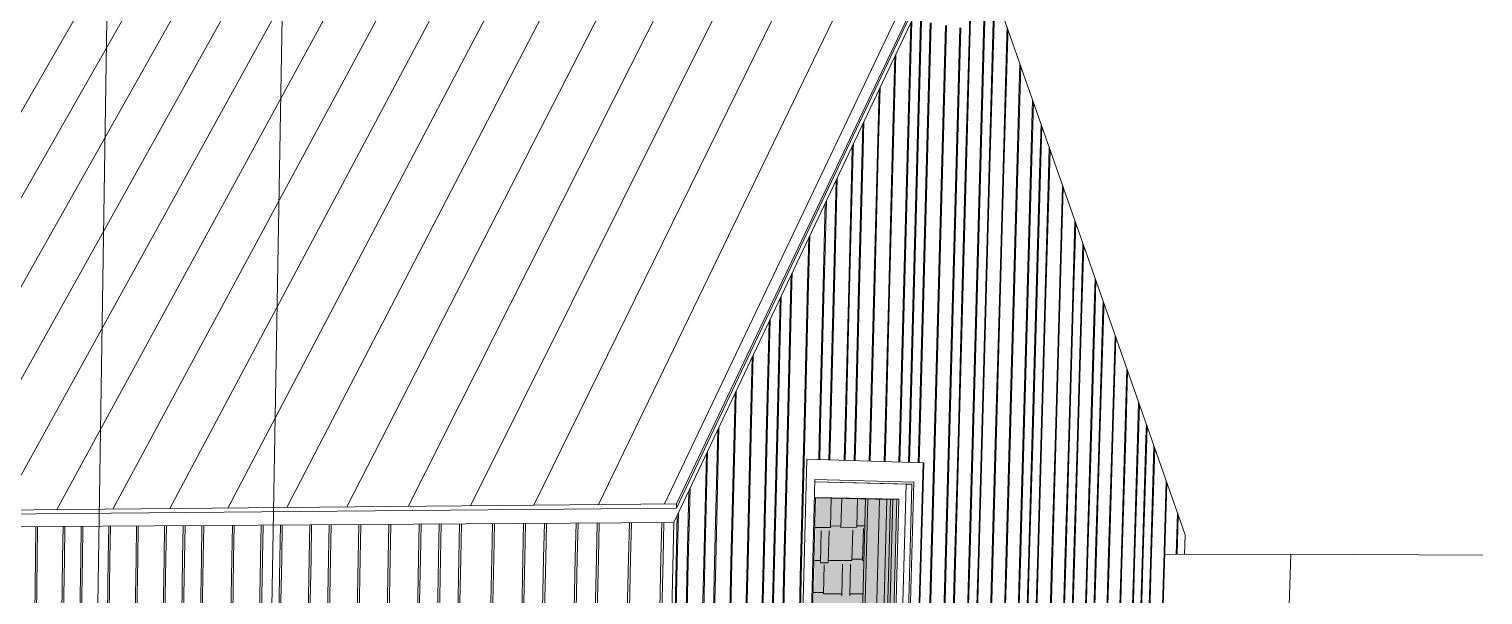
# Model space of a CAD drawing. Header units: inches. Extents: x 5690 to 5695, y -585 to 907.
# Drawn here: x 5694.5512 to 5694.8833, y 382.0332 to 382.1624 of the extents above; entities that cross this region are included whole.
import ezdxf

# ---------------------------------------------------------------- set-up
doc = ezdxf.new("R2010")
doc.units = ezdxf.units.IN
doc.header["$MEASUREMENT"] = 0
doc.layers.add('A-GLAZ-1', color=151, linetype='Continuous', lineweight=13, transparency=0.75)
for name, color, linetype, lineweight in [('A-GLAZ-2', 151, 'Continuous', 9), ('A-ROOF', 132, 'Continuous', 13), ('A-ROOF-1', 132, 'Continuous', 9), ('A-ROOF-PATT-1', 132, 'Continuous', 9), ('A-WALL-1', 113, 'Continuous', 9), ('A-WALL-PATT-1', 111, 'Continuous', 9), ('G-ANNO-SYMB-1', 111, 'Continuous', 9), ('I-WALL', 2, 'Continuous', 13), ('I-WALL-1', 2, 'Continuous', 9)]:
    doc.layers.add(name, color=color, linetype=linetype, lineweight=lineweight)

# ---------------------------------------------------------------- blocks, each defined once
blk = doc.blocks.new('FP_128-3D View 1 Copy 1 Copy 1 Copy 1')
at = {"layer": 'A-WALL-PATT-1'}
for p, q in [((-8118.3213, 382.04859), (-8118.32113, 382.05533)), ((-8118.3189, 382.0486), (-8118.31873, 382.05528)), ((-8118.31528, 382.04862), (-8118.31511, 382.05517)), ((-8118.32469, 382.04857), (-8118.3213, 382.04859)), ((-8118.3236, 382.04053), (-8118.32342, 382.04779)), ((-8118.32181, 382.04053), (-8118.32162, 382.04779)), ((-8118.32129, 382.0489), (-8118.31889, 382.04892)), ((-8118.3189, 382.0486), (-8118.31528, 382.04862)), ((-8118.31639, 382.04101), (-8118.31621, 382.04798)), ((-8118.31528, 382.04894), (-8118.31346, 382.04895)), ((-8118.31397, 382.04102), (-8118.31378, 382.04831)), ((-8118.32488, 382.041), (-8118.32359, 382.04101)), ((-8118.3218, 382.04101), (-8118.31639, 382.04101)), ((-8118.31638, 382.04133), (-8118.31396, 382.04133)), ((-8118.31397, 382.04102), (-8118.31367, 382.04102)), ((-8118.3236, 382.04053), (-8118.32181, 382.04053)), ((-8118.32289, 382.03344), (-8118.32272, 382.04006)), ((-8118.3187, 382.03295), (-8118.31852, 382.04022)), ((-8118.3169, 382.03295), (-8118.31671, 382.04022)), ((-8118.32506, 382.03376), (-8118.32288, 382.03376)), ((-8118.32289, 382.03344), (-8118.31869, 382.03343)), ((-8118.31689, 382.03342), (-8118.31387, 382.03341))]:
    blk.add_line(p, q, dxfattribs=at)
blk = doc.blocks.new('FP_130-3D View 1 Copy 1 Copy 1 Copy 1')
at = {"layer": 'A-WALL-PATT-1'}
for p, q in [((-8118.50289, 382.04137), (-8118.50278, 382.04876)), ((-8118.50249, 382.04137), (-8118.50239, 382.04876)), ((-8118.49668, 382.04138), (-8118.49657, 382.0488)), ((-8118.49629, 382.04138), (-8118.49618, 382.0488)), ((-8118.49256, 382.04139), (-8118.49245, 382.04883)), ((-8118.49216, 382.04139), (-8118.49205, 382.04883)), ((-8118.48627, 382.0414), (-8118.48616, 382.04887)), ((-8118.48587, 382.0414), (-8118.48575, 382.04887)), ((-8118.47992, 382.04141), (-8118.47981, 382.04891)), ((-8118.47952, 382.04141), (-8118.4794, 382.04891)), ((-8118.47352, 382.04142), (-8118.4734, 382.04895)), ((-8118.47311, 382.04142), (-8118.47299, 382.04895)), ((-8118.46927, 382.04142), (-8118.46915, 382.04898)), ((-8118.46886, 382.04142), (-8118.46873, 382.04898)), ((-8118.46499, 382.04143), (-8118.46487, 382.04901)), ((-8118.46458, 382.04143), (-8118.46445, 382.04901)), ((-8118.45804, 382.04144), (-8118.45791, 382.04905)), ((-8118.45762, 382.04144), (-8118.45749, 382.04906)), ((-8118.45145, 382.04145), (-8118.45132, 382.0491)), ((-8118.45103, 382.04145), (-8118.45089, 382.0491)), ((-8118.44707, 382.04146), (-8118.44693, 382.04913)), ((-8118.44665, 382.04146), (-8118.44651, 382.04913)), ((-8118.44038, 382.04147), (-8118.44024, 382.04917)), ((-8118.43995, 382.04147), (-8118.43981, 382.04917)), ((-8118.43594, 382.04147), (-8118.43579, 382.0492)), ((-8118.43551, 382.04147), (-8118.43536, 382.0492)), ((-8118.42915, 382.04148), (-8118.429, 382.04924)), ((-8118.42871, 382.04149), (-8118.42857, 382.04925)), ((-8118.4223, 382.04149), (-8118.42215, 382.04929)), ((-8118.42186, 382.0415), (-8118.42171, 382.04929)), ((-8118.41539, 382.04151), (-8118.41524, 382.04934)), ((-8118.41495, 382.04151), (-8118.41479, 382.04934)), ((-8118.4108, 382.04151), (-8118.41064, 382.04937)), ((-8118.41035, 382.04151), (-8118.4102, 382.04937)), ((-8118.40618, 382.04152), (-8118.40602, 382.0494)), ((-8118.40573, 382.04152), (-8118.40557, 382.0494)), ((-8118.39867, 382.04153), (-8118.39851, 382.04945)), ((-8118.39822, 382.04153), (-8118.39805, 382.04945)), ((-8118.39155, 382.04154), (-8118.39138, 382.04949)), ((-8118.39109, 382.04154), (-8118.39092, 382.0495)), ((-8118.38681, 382.04155), (-8118.38664, 382.04952)), ((-8118.38635, 382.04155), (-8118.38618, 382.04953)), ((-8118.37958, 382.04156), (-8118.3794, 382.04957)), ((-8118.37912, 382.04156), (-8118.37894, 382.04957)), ((-8118.37477, 382.04157), (-8118.37459, 382.0496)), ((-8118.37431, 382.04157), (-8118.37413, 382.04961)), ((-8118.50306, 382.02893), (-8118.50289, 382.04137)), ((-8118.50289, 382.04137), (-8118.50289, 382.04137)), ((-8118.50267, 382.02892), (-8118.50249, 382.04137)), ((-8118.50249, 382.04137), (-8118.50249, 382.04137)), ((-8118.49687, 382.02888), (-8118.49668, 382.04138)), ((-8118.49668, 382.04138), (-8118.49668, 382.04138)), ((-8118.49647, 382.02888), (-8118.49629, 382.04138)), ((-8118.49629, 382.04138), (-8118.49629, 382.04138)), ((-8118.49275, 382.02886), (-8118.49256, 382.04139)), ((-8118.49256, 382.04139), (-8118.49256, 382.04139)), ((-8118.49235, 382.02885), (-8118.49216, 382.04139)), ((-8118.49216, 382.04139), (-8118.49216, 382.04139)), ((-8118.48646, 382.02881), (-8118.48627, 382.0414)), ((-8118.48627, 382.0414), (-8118.48627, 382.0414)), ((-8118.48606, 382.02881), (-8118.48587, 382.0414)), ((-8118.48587, 382.0414), (-8118.48587, 382.0414)), ((-8118.48012, 382.02877), (-8118.47992, 382.04141)), ((-8118.47992, 382.04141), (-8118.47992, 382.04141)), ((-8118.47972, 382.02876), (-8118.47952, 382.04141)), ((-8118.47952, 382.04141), (-8118.47952, 382.04141)), ((-8118.47373, 382.02872), (-8118.47352, 382.04142)), ((-8118.47352, 382.04142), (-8118.47352, 382.04142)), ((-8118.47332, 382.02872), (-8118.47311, 382.04142)), ((-8118.47311, 382.04142), (-8118.47311, 382.04142)), ((-8118.46948, 382.02869), (-8118.46927, 382.04142)), ((-8118.46927, 382.04142), (-8118.46927, 382.04142)), ((-8118.46907, 382.02869), (-8118.46886, 382.04142)), ((-8118.46886, 382.04142), (-8118.46886, 382.04142)), ((-8118.46521, 382.02866), (-8118.46499, 382.04143)), ((-8118.46499, 382.04143), (-8118.46499, 382.04143)), ((-8118.46479, 382.02866), (-8118.46458, 382.04143)), ((-8118.46458, 382.04143), (-8118.46458, 382.04143)), ((-8118.45826, 382.02861), (-8118.45804, 382.04144)), ((-8118.45804, 382.04144), (-8118.45804, 382.04144)), ((-8118.45784, 382.02861), (-8118.45762, 382.04144)), ((-8118.45762, 382.04144), (-8118.45762, 382.04144)), ((-8118.45168, 382.02857), (-8118.45145, 382.04145)), ((-8118.45145, 382.04145), (-8118.45145, 382.04145)), ((-8118.45125, 382.02856), (-8118.45103, 382.04145)), ((-8118.45103, 382.04145), (-8118.45103, 382.04145)), ((-8118.4473, 382.02854), (-8118.44707, 382.04146)), ((-8118.44707, 382.04146), (-8118.44707, 382.04146)), ((-8118.44688, 382.02853), (-8118.44665, 382.04146)), ((-8118.44665, 382.04146), (-8118.44665, 382.04146)), ((-8118.44062, 382.02849), (-8118.44038, 382.04147)), ((-8118.44038, 382.04147), (-8118.44038, 382.04147)), ((-8118.44019, 382.02849), (-8118.43995, 382.04147)), ((-8118.43995, 382.04147), (-8118.43995, 382.04147)), ((-8118.43618, 382.02846), (-8118.43594, 382.04147)), ((-8118.43594, 382.04147), (-8118.43594, 382.04147)), ((-8118.43575, 382.02846), (-8118.43551, 382.04147)), ((-8118.43551, 382.04147), (-8118.43551, 382.04147)), ((-8118.4294, 382.02841), (-8118.42915, 382.04148)), ((-8118.42915, 382.04148), (-8118.42915, 382.04148)), ((-8118.42896, 382.02841), (-8118.42871, 382.04149)), ((-8118.42871, 382.04149), (-8118.42871, 382.04149)), ((-8118.42256, 382.02836), (-8118.4223, 382.04149)), ((-8118.4223, 382.04149), (-8118.4223, 382.04149)), ((-8118.42212, 382.02836), (-8118.42186, 382.0415)), ((-8118.42186, 382.0415), (-8118.42186, 382.0415)), ((-8118.41565, 382.02832), (-8118.41539, 382.04151)), ((-8118.41539, 382.04151), (-8118.41539, 382.04151)), ((-8118.41521, 382.02831), (-8118.41495, 382.04151)), ((-8118.41495, 382.04151), (-8118.41495, 382.04151)), ((-8118.41107, 382.02828), (-8118.4108, 382.04151)), ((-8118.4108, 382.04151), (-8118.4108, 382.04151)), ((-8118.41062, 382.02828), (-8118.41035, 382.04151)), ((-8118.41035, 382.04151), (-8118.41035, 382.04151)), ((-8118.40645, 382.02825), (-8118.40618, 382.04152)), ((-8118.40618, 382.04152), (-8118.40618, 382.04152)), ((-8118.406, 382.02825), (-8118.40573, 382.04152)), ((-8118.40573, 382.04152), (-8118.40573, 382.04152)), ((-8118.39895, 382.0282), (-8118.39867, 382.04153)), ((-8118.39867, 382.04153), (-8118.39867, 382.04153)), ((-8118.3985, 382.02819), (-8118.39822, 382.04153)), ((-8118.39822, 382.04153), (-8118.39822, 382.04153)), ((-8118.39183, 382.02813), (-8118.39155, 382.04154)), ((-8118.39155, 382.04154), (-8118.39155, 382.04154)), ((-8118.39138, 382.02814), (-8118.39109, 382.04154)), ((-8118.39109, 382.04154), (-8118.39109, 382.04154)), ((-8118.38751, 382.00935), (-8118.38681, 382.04155)), ((-8118.38705, 382.00934), (-8118.38635, 382.04155)), ((-8118.38681, 382.04155), (-8118.38681, 382.04155)), ((-8118.38635, 382.04155), (-8118.38635, 382.04155)), ((-8118.38029, 382.00921), (-8118.37958, 382.04156)), ((-8118.37983, 382.0092), (-8118.37912, 382.04156)), ((-8118.37958, 382.04156), (-8118.37958, 382.04156)), ((-8118.37912, 382.04156), (-8118.37912, 382.04156)), ((-8118.3755, 382.00912), (-8118.37477, 382.04157)), ((-8118.37503, 382.00911), (-8118.37431, 382.04157)), ((-8118.37477, 382.04157), (-8118.37477, 382.04157)), ((-8118.37431, 382.04157), (-8118.37431, 382.04157))]:
    blk.add_line(p, q, dxfattribs=at)
blk = doc.blocks.new('FP_131-3D View 1 Copy 1 Copy 1 Copy 1')
at = {"layer": 'A-WALL-PATT-1'}
for p, q in [((-8118.28957, 382.16233), (-8118.28893, 382.18564)), ((-8118.28937, 382.1623), (-8118.28874, 382.18509)), ((-8118.28634, 382.16179), (-8118.28591, 382.17702)), ((-8118.28613, 382.16176), (-8118.28572, 382.17648)), ((-8118.28422, 382.16144), (-8118.28394, 382.17139)), ((-8118.28401, 382.1614), (-8118.28375, 382.17084)), ((-8118.30379, 382.13337), (-8118.30298, 382.16379)), ((-8118.30358, 382.13334), (-8118.30275, 382.16427)), ((-8118.30158, 382.13309), (-8118.30074, 382.1642)), ((-8118.30136, 382.13306), (-8118.30053, 382.16417)), ((-8118.29937, 382.13281), (-8118.29854, 382.16384)), ((-8118.29916, 382.13279), (-8118.29833, 382.1638)), ((-8118.29585, 382.13237), (-8118.29501, 382.16324)), ((-8118.29564, 382.13234), (-8118.2948, 382.16321)), ((-8118.29257, 382.13196), (-8118.29173, 382.16269)), ((-8118.29236, 382.13193), (-8118.29152, 382.16266)), ((-8118.29042, 382.13169), (-8118.28957, 382.16233)), ((-8118.29021, 382.13166), (-8118.28937, 382.1623)), ((-8118.28957, 382.16233), (-8118.28957, 382.16233)), ((-8118.28937, 382.1623), (-8118.28937, 382.1623)), ((-8118.28718, 382.13128), (-8118.28634, 382.16179)), ((-8118.28698, 382.13126), (-8118.28613, 382.16176)), ((-8118.28634, 382.16179), (-8118.28634, 382.16179)), ((-8118.28613, 382.16176), (-8118.28613, 382.16176)), ((-8118.28506, 382.13102), (-8118.28422, 382.16144)), ((-8118.28486, 382.13099), (-8118.28401, 382.1614)), ((-8118.28422, 382.16144), (-8118.28422, 382.16144)), ((-8118.28401, 382.1614), (-8118.28401, 382.1614)), ((-8118.28188, 382.13061), (-8118.28103, 382.1609)), ((-8118.28167, 382.13059), (-8118.28082, 382.16087)), ((-8118.28103, 382.1609), (-8118.28097, 382.16291)), ((-8118.28103, 382.1609), (-8118.28103, 382.1609)), ((-8118.28082, 382.16087), (-8118.28078, 382.16237)), ((-8118.28082, 382.16087), (-8118.28082, 382.16087)), ((-8118.30718, 382.13379), (-8118.30658, 382.15619)), ((-8118.30696, 382.13377), (-8118.30635, 382.15668)), ((-8118.27872, 382.13022), (-8118.27803, 382.15452)), ((-8118.27851, 382.13019), (-8118.27784, 382.15398)), ((-8118.31059, 382.13422), (-8118.31021, 382.14853)), ((-8118.31037, 382.1342), (-8118.30998, 382.14902)), ((-8118.27558, 382.12982), (-8118.27512, 382.1462)), ((-8118.27538, 382.1298), (-8118.27493, 382.14567)), ((-8118.31404, 382.13466), (-8118.31388, 382.1408)), ((-8118.31381, 382.13463), (-8118.31364, 382.1413)), ((-8118.27353, 382.12957), (-8118.27321, 382.14076)), ((-8118.27333, 382.12954), (-8118.27303, 382.14024)), ((-8118.31714, 382.10334), (-8118.31633, 382.13494)), ((-8118.31692, 382.10332), (-8118.3161, 382.13492)), ((-8118.31633, 382.13494), (-8118.31631, 382.13567)), ((-8118.31633, 382.13494), (-8118.31633, 382.13494)), ((-8118.3161, 382.13492), (-8118.31607, 382.13617)), ((-8118.3161, 382.13492), (-8118.3161, 382.13492)), ((-8118.31486, 382.10315), (-8118.31404, 382.13466)), ((-8118.31464, 382.10313), (-8118.31381, 382.13463)), ((-8118.31404, 382.13466), (-8118.31404, 382.13466)), ((-8118.31381, 382.13463), (-8118.31381, 382.13463)), ((-8118.31141, 382.10286), (-8118.31059, 382.13422)), ((-8118.3112, 382.10284), (-8118.31037, 382.1342)), ((-8118.31059, 382.13422), (-8118.31059, 382.13422)), ((-8118.31037, 382.1342), (-8118.31037, 382.1342)), ((-8118.308, 382.10257), (-8118.30718, 382.13379)), ((-8118.30779, 382.10255), (-8118.30696, 382.13377)), ((-8118.30718, 382.13379), (-8118.30718, 382.13379)), ((-8118.30696, 382.13377), (-8118.30696, 382.13377)), ((-8118.27149, 382.12931), (-8118.27132, 382.13536)), ((-8118.27129, 382.12928), (-8118.27113, 382.13484)), ((-8118.30462, 382.10228), (-8118.30379, 382.13337)), ((-8118.30441, 382.10227), (-8118.30358, 382.13334)), ((-8118.30379, 382.13337), (-8118.30379, 382.13337)), ((-8118.30358, 382.13334), (-8118.30358, 382.13334)), ((-8118.30241, 382.1021), (-8118.30158, 382.13309)), ((-8118.30219, 382.10208), (-8118.30136, 382.13306)), ((-8118.30158, 382.13309), (-8118.30158, 382.13309)), ((-8118.30136, 382.13306), (-8118.30136, 382.13306)), ((-8118.30021, 382.10191), (-8118.29937, 382.13281)), ((-8118.3, 382.10189), (-8118.29916, 382.13279)), ((-8118.29937, 382.13281), (-8118.29937, 382.13281)), ((-8118.29916, 382.13279), (-8118.29916, 382.13279)), ((-8118.29669, 382.10162), (-8118.29585, 382.13237)), ((-8118.29648, 382.1016), (-8118.29564, 382.13234)), ((-8118.29585, 382.13237), (-8118.29585, 382.13237)), ((-8118.29564, 382.13234), (-8118.29564, 382.13234)), ((-8118.29341, 382.10134), (-8118.29257, 382.13196)), ((-8118.2932, 382.10132), (-8118.29236, 382.13193)), ((-8118.29257, 382.13196), (-8118.29257, 382.13196)), ((-8118.29236, 382.13193), (-8118.29236, 382.13193)), ((-8118.29126, 382.10116), (-8118.29042, 382.13169)), ((-8118.29105, 382.10114), (-8118.29021, 382.13166)), ((-8118.29042, 382.13169), (-8118.29042, 382.13169)), ((-8118.29021, 382.13166), (-8118.29021, 382.13166)), ((-8118.28803, 382.10089), (-8118.28718, 382.13128)), ((-8118.28782, 382.10087), (-8118.28698, 382.13126)), ((-8118.28718, 382.13128), (-8118.28718, 382.13128)), ((-8118.28698, 382.13126), (-8118.28698, 382.13126)), ((-8118.28591, 382.10071), (-8118.28506, 382.13102)), ((-8118.2857, 382.10069), (-8118.28486, 382.13099)), ((-8118.28506, 382.13102), (-8118.28506, 382.13102)), ((-8118.28486, 382.13099), (-8118.28486, 382.13099)), ((-8118.28272, 382.10044), (-8118.28188, 382.13061)), ((-8118.28252, 382.10043), (-8118.28167, 382.13059)), ((-8118.28188, 382.13061), (-8118.28188, 382.13061)), ((-8118.28167, 382.13059), (-8118.28167, 382.13059)), ((-8118.27956, 382.10018), (-8118.27872, 382.13022)), ((-8118.27872, 382.13022), (-8118.27872, 382.13022)), ((-8118.32064, 382.10363), (-8118.32002, 382.12785)), ((-8118.32041, 382.10361), (-8118.31978, 382.12835)), ((-8118.27936, 382.10016), (-8118.27851, 382.13019)), ((-8118.27851, 382.13019), (-8118.27851, 382.13019)), ((-8118.27643, 382.09991), (-8118.27558, 382.12982)), ((-8118.27623, 382.0999), (-8118.27538, 382.1298)), ((-8118.27558, 382.12982), (-8118.27558, 382.12982)), ((-8118.27538, 382.1298), (-8118.27538, 382.1298)), ((-8118.27438, 382.09974), (-8118.27353, 382.12957)), ((-8118.27418, 382.09972), (-8118.27333, 382.12954)), ((-8118.27353, 382.12957), (-8118.27353, 382.12957)), ((-8118.27333, 382.12954), (-8118.27333, 382.12954)), ((-8118.27234, 382.09957), (-8118.27149, 382.12931)), ((-8118.27215, 382.09955), (-8118.27129, 382.12928)), ((-8118.27149, 382.12931), (-8118.27149, 382.12931)), ((-8118.27129, 382.12928), (-8118.27129, 382.12928)), ((-8118.26908, 382.09929), (-8118.26829, 382.12671)), ((-8118.26888, 382.09928), (-8118.26811, 382.12619)), ((-8118.32296, 382.10383), (-8118.32248, 382.12265)), ((-8118.32274, 382.10381), (-8118.32224, 382.12315)), ((-8118.26604, 382.09904), (-8118.26547, 382.11866)), ((-8118.26584, 382.09902), (-8118.26529, 382.11815)), ((-8118.32651, 382.10413), (-8118.32624, 382.11471)), ((-8118.32628, 382.10411), (-8118.326, 382.11522)), ((-8118.26405, 382.09887), (-8118.26362, 382.1134)), ((-8118.26385, 382.09885), (-8118.26344, 382.11289)), ((-8118.33112, 382.07242), (-8118.33032, 382.10445)), ((-8118.33089, 382.07241), (-8118.33009, 382.10443)), ((-8118.33032, 382.10445), (-8118.33028, 382.1062)), ((-8118.33032, 382.10445), (-8118.33032, 382.10445)), ((-8118.33009, 382.10443), (-8118.33003, 382.10671)), ((-8118.33009, 382.10443), (-8118.33009, 382.10443)), ((-8118.32732, 382.07226), (-8118.32651, 382.10413)), ((-8118.32709, 382.07225), (-8118.32628, 382.10411)), ((-8118.32651, 382.10413), (-8118.32651, 382.10413)), ((-8118.32628, 382.10411), (-8118.32628, 382.10411)), ((-8118.32377, 382.0721), (-8118.32296, 382.10383)), ((-8118.32355, 382.0721), (-8118.32274, 382.10381)), ((-8118.32296, 382.10383), (-8118.32296, 382.10383)), ((-8118.32274, 382.10381), (-8118.32274, 382.10381)), ((-8118.26105, 382.09862), (-8118.26085, 382.10547)), ((-8118.26086, 382.0986), (-8118.26067, 382.10497)), ((-8118.3335, 382.07252), (-8118.3328, 382.10088)), ((-8118.33327, 382.07251), (-8118.33255, 382.1014)), ((-8118.32145, 382.07201), (-8118.32064, 382.10363)), ((-8118.32123, 382.072), (-8118.32041, 382.10361)), ((-8118.32064, 382.10363), (-8118.32064, 382.10363)), ((-8118.32041, 382.10361), (-8118.32041, 382.10361)), ((-8118.31796, 382.07186), (-8118.31714, 382.10334)), ((-8118.31774, 382.07185), (-8118.31692, 382.10332)), ((-8118.31714, 382.10334), (-8118.31714, 382.10334)), ((-8118.31692, 382.10332), (-8118.31692, 382.10332)), ((-8118.31567, 382.07176), (-8118.31486, 382.10315)), ((-8118.31545, 382.07175), (-8118.31464, 382.10313)), ((-8118.31486, 382.10315), (-8118.31486, 382.10315)), ((-8118.31464, 382.10313), (-8118.31464, 382.10313)), ((-8118.31223, 382.07161), (-8118.31141, 382.10286)), ((-8118.31202, 382.0716), (-8118.3112, 382.10284)), ((-8118.31141, 382.10286), (-8118.31141, 382.10286)), ((-8118.3112, 382.10284), (-8118.3112, 382.10284)), ((-8118.30883, 382.07146), (-8118.308, 382.10257)), ((-8118.30861, 382.07146), (-8118.30779, 382.10255)), ((-8118.308, 382.10257), (-8118.308, 382.10257)), ((-8118.30779, 382.10255), (-8118.30779, 382.10255)), ((-8118.30545, 382.07132), (-8118.30462, 382.10228)), ((-8118.30523, 382.07131), (-8118.30441, 382.10227)), ((-8118.30462, 382.10228), (-8118.30462, 382.10228)), ((-8118.30441, 382.10227), (-8118.30441, 382.10227)), ((-8118.30324, 382.07123), (-8118.30241, 382.1021)), ((-8118.30302, 382.07122), (-8118.30219, 382.10208)), ((-8118.30241, 382.1021), (-8118.30241, 382.1021)), ((-8118.30219, 382.10208), (-8118.30219, 382.10208)), ((-8118.30104, 382.07113), (-8118.30021, 382.10191)), ((-8118.30083, 382.07112), (-8118.3, 382.10189)), ((-8118.30021, 382.10191), (-8118.30021, 382.10191)), ((-8118.3, 382.10189), (-8118.3, 382.10189)), ((-8118.29752, 382.07098), (-8118.29669, 382.10162)), ((-8118.29731, 382.07097), (-8118.29648, 382.1016)), ((-8118.29669, 382.10162), (-8118.29669, 382.10162)), ((-8118.29648, 382.1016), (-8118.29648, 382.1016)), ((-8118.29424, 382.07084), (-8118.29341, 382.10134)), ((-8118.29403, 382.07083), (-8118.2932, 382.10132)), ((-8118.29341, 382.10134), (-8118.29341, 382.10134)), ((-8118.2932, 382.10132), (-8118.2932, 382.10132)), ((-8118.29209, 382.07075), (-8118.29126, 382.10116)), ((-8118.29189, 382.07074), (-8118.29105, 382.10114)), ((-8118.29126, 382.10116), (-8118.29126, 382.10116)), ((-8118.29105, 382.10114), (-8118.29105, 382.10114)), ((-8118.28886, 382.07061), (-8118.28803, 382.10089)), ((-8118.28866, 382.0706), (-8118.28782, 382.10087)), ((-8118.28803, 382.10089), (-8118.28803, 382.10089)), ((-8118.28782, 382.10087), (-8118.28782, 382.10087)), ((-8118.28675, 382.07052), (-8118.28591, 382.10071)), ((-8118.28655, 382.07051), (-8118.2857, 382.10069)), ((-8118.28591, 382.10071), (-8118.28591, 382.10071)), ((-8118.2857, 382.10069), (-8118.2857, 382.10069)), ((-8118.28357, 382.07038), (-8118.28272, 382.10044)), ((-8118.28336, 382.07037), (-8118.28252, 382.10043)), ((-8118.28272, 382.10044), (-8118.28272, 382.10044)), ((-8118.28252, 382.10043), (-8118.28252, 382.10043)), ((-8118.28041, 382.07025), (-8118.27956, 382.10018)), ((-8118.28021, 382.07024), (-8118.27936, 382.10016)), ((-8118.27956, 382.10018), (-8118.27956, 382.10018)), ((-8118.27936, 382.10016), (-8118.27936, 382.10016)), ((-8118.27728, 382.07011), (-8118.27643, 382.09991)), ((-8118.27708, 382.07011), (-8118.27623, 382.0999)), ((-8118.27643, 382.09991), (-8118.27643, 382.09991)), ((-8118.27623, 382.0999), (-8118.27623, 382.0999)), ((-8118.27523, 382.07003), (-8118.27438, 382.09974)), ((-8118.27503, 382.07002), (-8118.27418, 382.09972)), ((-8118.27438, 382.09974), (-8118.27438, 382.09974)), ((-8118.27418, 382.09972), (-8118.27418, 382.09972)), ((-8118.27319, 382.06994), (-8118.27234, 382.09957)), ((-8118.273, 382.06993), (-8118.27215, 382.09955)), ((-8118.27234, 382.09957), (-8118.27234, 382.09957)), ((-8118.27215, 382.09955), (-8118.27215, 382.09955)), ((-8118.26993, 382.0698), (-8118.26908, 382.09929)), ((-8118.26974, 382.06979), (-8118.26888, 382.09928)), ((-8118.26908, 382.09929), (-8118.26908, 382.09929)), ((-8118.26888, 382.09928), (-8118.26888, 382.09928)), ((-8118.26689, 382.06967), (-8118.26604, 382.09904)), ((-8118.2667, 382.06966), (-8118.26584, 382.09902)), ((-8118.26604, 382.09904), (-8118.26604, 382.09904)), ((-8118.26584, 382.09902), (-8118.26584, 382.09902)), ((-8118.2649, 382.06958), (-8118.26405, 382.09887)), ((-8118.26471, 382.06958), (-8118.26385, 382.09885)), ((-8118.26405, 382.09887), (-8118.26405, 382.09887)), ((-8118.26385, 382.09885), (-8118.26385, 382.09885)), ((-8118.26191, 382.06946), (-8118.26105, 382.09862)), ((-8118.26171, 382.06945), (-8118.26086, 382.0986)), ((-8118.26105, 382.09862), (-8118.26105, 382.09862)), ((-8118.26086, 382.0986), (-8118.26086, 382.0986)), ((-8118.25994, 382.06937), (-8118.25908, 382.09845)), ((-8118.25975, 382.06936), (-8118.25889, 382.09844)), ((-8118.25908, 382.09845), (-8118.25903, 382.10029)), ((-8118.25908, 382.09845), (-8118.25908, 382.09845)), ((-8118.25889, 382.09844), (-8118.25885, 382.09979)), ((-8118.25889, 382.09844), (-8118.25889, 382.09844)), ((-8118.3359, 382.07262), (-8118.33533, 382.09554)), ((-8118.33566, 382.07261), (-8118.33508, 382.09606)), ((-8118.25699, 382.06925), (-8118.2563, 382.09249)), ((-8118.2568, 382.06924), (-8118.25612, 382.09199)), ((-8118.33956, 382.07278), (-8118.3392, 382.08738)), ((-8118.33932, 382.07277), (-8118.33895, 382.0879)), ((-8118.25406, 382.06912), (-8118.25359, 382.08476)), ((-8118.25387, 382.06911), (-8118.25342, 382.08427)), ((-8118.34325, 382.07294), (-8118.3431, 382.07915)), ((-8118.34301, 382.07293), (-8118.34285, 382.07968)), ((-8118.25115, 382.069), (-8118.25091, 382.0771)), ((-8118.25096, 382.06899), (-8118.25074, 382.07662)), ((-8118.34776, 382.04055), (-8118.34703, 382.07086)), ((-8118.34752, 382.04055), (-8118.34678, 382.07139)), ((-8118.34403, 382.04054), (-8118.34325, 382.07294)), ((-8118.3438, 382.04054), (-8118.34301, 382.07293)), ((-8118.34325, 382.07294), (-8118.34325, 382.07294)), ((-8118.34301, 382.07293), (-8118.34301, 382.07293)), ((-8118.34035, 382.04054), (-8118.33956, 382.07278)), ((-8118.34011, 382.04054), (-8118.33932, 382.07277)), ((-8118.33956, 382.07278), (-8118.33956, 382.07278)), ((-8118.33932, 382.07277), (-8118.33932, 382.07277)), ((-8118.33669, 382.04053), (-8118.3359, 382.07262)), ((-8118.33646, 382.04053), (-8118.33566, 382.07261)), ((-8118.3359, 382.07262), (-8118.3359, 382.07262)), ((-8118.33566, 382.07261), (-8118.33566, 382.07261)), ((-8118.3343, 382.04053), (-8118.3335, 382.07252)), ((-8118.33407, 382.04053), (-8118.33327, 382.07251)), ((-8118.3335, 382.07252), (-8118.3335, 382.07252)), ((-8118.33327, 382.07251), (-8118.33327, 382.07251)), ((-8118.33192, 382.04052), (-8118.33112, 382.07242)), ((-8118.33169, 382.04052), (-8118.33089, 382.07241)), ((-8118.33112, 382.07242), (-8118.33112, 382.07242)), ((-8118.33089, 382.07241), (-8118.33089, 382.07241)), ((-8118.32812, 382.04052), (-8118.32732, 382.07226)), ((-8118.32789, 382.04051), (-8118.32709, 382.07225)), ((-8118.32732, 382.07226), (-8118.32732, 382.07226)), ((-8118.32709, 382.07225), (-8118.32709, 382.07225)), ((-8118.32398, 382.06411), (-8118.32377, 382.0721)), ((-8118.32377, 382.0721), (-8118.32377, 382.0721)), ((-8118.32375, 382.0641), (-8118.32355, 382.0721)), ((-8118.32355, 382.0721), (-8118.32355, 382.0721)), ((-8118.32166, 382.06404), (-8118.32145, 382.07201)), ((-8118.32145, 382.07201), (-8118.32145, 382.07201)), ((-8118.32143, 382.06403), (-8118.32123, 382.072)), ((-8118.32123, 382.072), (-8118.32123, 382.072)), ((-8118.31816, 382.06392), (-8118.31796, 382.07186)), ((-8118.31796, 382.07186), (-8118.31796, 382.07186)), ((-8118.31794, 382.06392), (-8118.31774, 382.07185)), ((-8118.31774, 382.07185), (-8118.31774, 382.07185)), ((-8118.31588, 382.06385), (-8118.31567, 382.07176)), ((-8118.31567, 382.07176), (-8118.31567, 382.07176)), ((-8118.31566, 382.06384), (-8118.31545, 382.07175)), ((-8118.31545, 382.07175), (-8118.31545, 382.07175)), ((-8118.31244, 382.06374), (-8118.31223, 382.07161)), ((-8118.31223, 382.07161), (-8118.31223, 382.07161)), ((-8118.31222, 382.06373), (-8118.31202, 382.0716)), ((-8118.31202, 382.0716), (-8118.31202, 382.0716)), ((-8118.30903, 382.06363), (-8118.30883, 382.07146)), ((-8118.30883, 382.07146), (-8118.30883, 382.07146)), ((-8118.30882, 382.06362), (-8118.30861, 382.07146)), ((-8118.30861, 382.07146), (-8118.30861, 382.07146)), ((-8118.30566, 382.06352), (-8118.30545, 382.07132)), ((-8118.30545, 382.07132), (-8118.30545, 382.07132)), ((-8118.30544, 382.06351), (-8118.30523, 382.07131)), ((-8118.30523, 382.07131), (-8118.30523, 382.07131)), ((-8118.30344, 382.06345), (-8118.30324, 382.07123)), ((-8118.30324, 382.07123), (-8118.30324, 382.07123)), ((-8118.30323, 382.06344), (-8118.30302, 382.07122)), ((-8118.30302, 382.07122), (-8118.30302, 382.07122)), ((-8118.30125, 382.06337), (-8118.30104, 382.07113)), ((-8118.30104, 382.07113), (-8118.30104, 382.07113)), ((-8118.30103, 382.06337), (-8118.30083, 382.07112)), ((-8118.30083, 382.07112), (-8118.30083, 382.07112)), ((-8118.29835, 382.04046), (-8118.29752, 382.07098)), ((-8118.29814, 382.04046), (-8118.29731, 382.07097)), ((-8118.29752, 382.07098), (-8118.29752, 382.07098)), ((-8118.29731, 382.07097), (-8118.29731, 382.07097)), ((-8118.29507, 382.04046), (-8118.29424, 382.07084)), ((-8118.29487, 382.04046), (-8118.29403, 382.07083)), ((-8118.29424, 382.07084), (-8118.29424, 382.07084)), ((-8118.29403, 382.07083), (-8118.29403, 382.07083)), ((-8118.29293, 382.04045), (-8118.29209, 382.07075)), ((-8118.29272, 382.04045), (-8118.29189, 382.07074)), ((-8118.29209, 382.07075), (-8118.29209, 382.07075)), ((-8118.29189, 382.07074), (-8118.29189, 382.07074)), ((-8118.2897, 382.04045), (-8118.28886, 382.07061)), ((-8118.2895, 382.04045), (-8118.28866, 382.0706)), ((-8118.28886, 382.07061), (-8118.28886, 382.07061)), ((-8118.28866, 382.0706), (-8118.28866, 382.0706)), ((-8118.28759, 382.04044), (-8118.28675, 382.07052)), ((-8118.28738, 382.04044), (-8118.28655, 382.07051)), ((-8118.28675, 382.07052), (-8118.28675, 382.07052)), ((-8118.28655, 382.07051), (-8118.28655, 382.07051)), ((-8118.24925, 382.06891), (-8118.24915, 382.07209)), ((-8118.24906, 382.06891), (-8118.24898, 382.07161)), ((-8118.28441, 382.04044), (-8118.28357, 382.07038)), ((-8118.2842, 382.04044), (-8118.28336, 382.07037)), ((-8118.28357, 382.07038), (-8118.28357, 382.07038)), ((-8118.28336, 382.07037), (-8118.28336, 382.07037)), ((-8118.28125, 382.04043), (-8118.28041, 382.07025)), ((-8118.28105, 382.04043), (-8118.28021, 382.07024)), ((-8118.28041, 382.07025), (-8118.28041, 382.07025)), ((-8118.28021, 382.07024), (-8118.28021, 382.07024)), ((-8118.27813, 382.04043), (-8118.27728, 382.07011)), ((-8118.27793, 382.04043), (-8118.27708, 382.07011)), ((-8118.27728, 382.07011), (-8118.27728, 382.07011)), ((-8118.27708, 382.07011), (-8118.27708, 382.07011)), ((-8118.27608, 382.04042), (-8118.27523, 382.07003)), ((-8118.27588, 382.04042), (-8118.27503, 382.07002)), ((-8118.27523, 382.07003), (-8118.27523, 382.07003)), ((-8118.27503, 382.07002), (-8118.27503, 382.07002)), ((-8118.27404, 382.04042), (-8118.27319, 382.06994)), ((-8118.27385, 382.04042), (-8118.273, 382.06993)), ((-8118.27319, 382.06994), (-8118.27319, 382.06994)), ((-8118.273, 382.06993), (-8118.273, 382.06993)), ((-8118.27078, 382.04041), (-8118.26993, 382.0698)), ((-8118.27059, 382.04041), (-8118.26974, 382.06979)), ((-8118.26993, 382.0698), (-8118.26993, 382.0698)), ((-8118.26974, 382.06979), (-8118.26974, 382.06979)), ((-8118.26774, 382.04041), (-8118.26689, 382.06967)), ((-8118.26755, 382.04041), (-8118.2667, 382.06966)), ((-8118.26689, 382.06967), (-8118.26689, 382.06967)), ((-8118.2667, 382.06966), (-8118.2667, 382.06966)), ((-8118.26576, 382.0404), (-8118.2649, 382.06958)), ((-8118.26556, 382.0404), (-8118.26471, 382.06958)), ((-8118.2649, 382.06958), (-8118.2649, 382.06958)), ((-8118.26471, 382.06958), (-8118.26471, 382.06958)), ((-8118.26276, 382.0404), (-8118.26191, 382.06946)), ((-8118.26257, 382.0404), (-8118.26171, 382.06945)), ((-8118.26191, 382.06946), (-8118.26191, 382.06946)), ((-8118.26171, 382.06945), (-8118.26171, 382.06945)), ((-8118.2608, 382.0404), (-8118.25994, 382.06937)), ((-8118.26061, 382.0404), (-8118.25975, 382.06936)), ((-8118.25994, 382.06937), (-8118.25994, 382.06937)), ((-8118.25975, 382.06936), (-8118.25975, 382.06936)), ((-8118.25784, 382.04039), (-8118.25699, 382.06925)), ((-8118.25766, 382.04039), (-8118.2568, 382.06924)), ((-8118.25699, 382.06925), (-8118.25699, 382.06925)), ((-8118.2568, 382.06924), (-8118.2568, 382.06924)), ((-8118.25492, 382.04039), (-8118.25406, 382.06912)), ((-8118.25473, 382.04039), (-8118.25387, 382.06911)), ((-8118.25406, 382.06912), (-8118.25406, 382.06912)), ((-8118.25387, 382.06911), (-8118.25387, 382.06911)), ((-8118.25201, 382.04038), (-8118.25115, 382.069)), ((-8118.25183, 382.04038), (-8118.25096, 382.06899)), ((-8118.25115, 382.069), (-8118.25115, 382.069)), ((-8118.25096, 382.06899), (-8118.25096, 382.06899)), ((-8118.25011, 382.04038), (-8118.24925, 382.06891)), ((-8118.24992, 382.04038), (-8118.24906, 382.06891)), ((-8118.24925, 382.06891), (-8118.24925, 382.06891)), ((-8118.24906, 382.06891), (-8118.24906, 382.06891)), ((-8118.35023, 382.04055), (-8118.34964, 382.06535)), ((-8118.34999, 382.04055), (-8118.34939, 382.06588)), ((-8118.24822, 382.04037), (-8118.2474, 382.06711)), ((-8118.24803, 382.04037), (-8118.24724, 382.06663)), ((-8118.35377, 382.04056), (-8118.35337, 382.05747)), ((-8118.24519, 382.04037), (-8118.24461, 382.05914)), ((-8118.245, 382.04037), (-8118.24445, 382.05866)), ((-8118.35401, 382.04056), (-8118.35363, 382.05693)), ((-8118.35653, 382.04057), (-8118.35628, 382.05135)), ((-8118.35629, 382.04057), (-8118.35602, 382.05189)), ((-8118.2423, 382.04242), (-8118.24201, 382.05172)), ((-8118.24212, 382.04242), (-8118.24185, 382.05125)), ((-8118.3573, 382.00779), (-8118.35653, 382.04057)), ((-8118.35706, 382.0078), (-8118.35629, 382.04057)), ((-8118.35653, 382.04057), (-8118.35653, 382.04057)), ((-8118.35629, 382.04057), (-8118.35629, 382.04057)), ((-8118.35479, 382.00789), (-8118.35401, 382.04056)), ((-8118.35455, 382.0079), (-8118.35377, 382.04056)), ((-8118.35401, 382.04056), (-8118.35401, 382.04056)), ((-8118.35377, 382.04056), (-8118.35377, 382.04056)), ((-8118.35101, 382.00804), (-8118.35023, 382.04055)), ((-8118.35077, 382.00805), (-8118.34999, 382.04055)), ((-8118.35023, 382.04055), (-8118.35023, 382.04055)), ((-8118.34999, 382.04055), (-8118.34999, 382.04055)), ((-8118.34854, 382.00813), (-8118.34776, 382.04055)), ((-8118.3483, 382.00814), (-8118.34752, 382.04055)), ((-8118.34776, 382.04055), (-8118.34776, 382.04055)), ((-8118.34752, 382.04055), (-8118.34752, 382.04055)), ((-8118.34482, 382.00828), (-8118.34403, 382.04054)), ((-8118.34458, 382.00829), (-8118.3438, 382.04054)), ((-8118.34403, 382.04054), (-8118.34403, 382.04054)), ((-8118.3438, 382.04054), (-8118.3438, 382.04054)), ((-8118.34113, 382.00842), (-8118.34035, 382.04054)), ((-8118.3409, 382.00843), (-8118.34011, 382.04054)), ((-8118.34035, 382.04054), (-8118.34035, 382.04054)), ((-8118.34011, 382.04054), (-8118.34011, 382.04054)), ((-8118.33748, 382.00857), (-8118.33669, 382.04053)), ((-8118.33725, 382.00858), (-8118.33646, 382.04053)), ((-8118.33669, 382.04053), (-8118.33669, 382.04053)), ((-8118.33646, 382.04053), (-8118.33646, 382.04053)), ((-8118.33509, 382.00866), (-8118.3343, 382.04053)), ((-8118.33486, 382.00867), (-8118.33407, 382.04053)), ((-8118.3343, 382.04053), (-8118.3343, 382.04053)), ((-8118.33407, 382.04053), (-8118.33407, 382.04053)), ((-8118.33272, 382.00875), (-8118.33192, 382.04052)), ((-8118.33249, 382.00876), (-8118.33169, 382.04052)), ((-8118.33192, 382.04052), (-8118.33192, 382.04052)), ((-8118.33169, 382.04052), (-8118.33169, 382.04052)), ((-8118.32892, 382.0089), (-8118.32812, 382.04052)), ((-8118.32869, 382.00891), (-8118.32789, 382.04051)), ((-8118.32812, 382.04052), (-8118.32812, 382.04052)), ((-8118.32789, 382.04051), (-8118.32789, 382.04051)), ((-8118.29917, 382.01006), (-8118.29835, 382.04046)), ((-8118.29897, 382.01007), (-8118.29814, 382.04046)), ((-8118.29835, 382.04046), (-8118.29835, 382.04046)), ((-8118.29814, 382.04046), (-8118.29814, 382.04046)), ((-8118.2959, 382.01019), (-8118.29507, 382.04046)), ((-8118.29569, 382.0102), (-8118.29487, 382.04046)), ((-8118.29507, 382.04046), (-8118.29507, 382.04046)), ((-8118.29487, 382.04046), (-8118.29487, 382.04046)), ((-8118.29376, 382.01027), (-8118.29293, 382.04045)), ((-8118.29355, 382.01028), (-8118.29272, 382.04045)), ((-8118.29293, 382.04045), (-8118.29293, 382.04045)), ((-8118.29272, 382.04045), (-8118.29272, 382.04045)), ((-8118.29053, 382.0104), (-8118.2897, 382.04045)), ((-8118.29033, 382.01041), (-8118.2895, 382.04045)), ((-8118.2897, 382.04045), (-8118.2897, 382.04045)), ((-8118.2895, 382.04045), (-8118.2895, 382.04045)), ((-8118.28842, 382.01048), (-8118.28759, 382.04044)), ((-8118.28822, 382.01049), (-8118.28738, 382.04044)), ((-8118.28759, 382.04044), (-8118.28759, 382.04044)), ((-8118.28738, 382.04044), (-8118.28738, 382.04044)), ((-8118.28524, 382.01061), (-8118.28441, 382.04044)), ((-8118.28504, 382.01061), (-8118.2842, 382.04044)), ((-8118.28441, 382.04044), (-8118.28441, 382.04044)), ((-8118.2842, 382.04044), (-8118.2842, 382.04044)), ((-8118.28209, 382.01073), (-8118.28125, 382.04043)), ((-8118.28189, 382.01074), (-8118.28105, 382.04043)), ((-8118.28125, 382.04043), (-8118.28125, 382.04043)), ((-8118.28105, 382.04043), (-8118.28105, 382.04043)), ((-8118.27897, 382.01085), (-8118.27813, 382.04043)), ((-8118.27877, 382.01086), (-8118.27793, 382.04043)), ((-8118.27813, 382.04043), (-8118.27813, 382.04043)), ((-8118.27793, 382.04043), (-8118.27793, 382.04043)), ((-8118.27692, 382.01093), (-8118.27608, 382.04042)), ((-8118.27672, 382.01094), (-8118.27588, 382.04042)), ((-8118.27608, 382.04042), (-8118.27608, 382.04042)), ((-8118.27588, 382.04042), (-8118.27588, 382.04042)), ((-8118.27489, 382.01101), (-8118.27404, 382.04042)), ((-8118.27469, 382.01102), (-8118.27385, 382.04042)), ((-8118.27404, 382.04042), (-8118.27404, 382.04042)), ((-8118.27385, 382.04042), (-8118.27385, 382.04042)), ((-8118.27163, 382.01114), (-8118.27078, 382.04041)), ((-8118.27143, 382.01114), (-8118.27059, 382.04041)), ((-8118.27078, 382.04041), (-8118.27078, 382.04041)), ((-8118.27059, 382.04041), (-8118.27059, 382.04041)), ((-8118.26859, 382.01125), (-8118.26774, 382.04041)), ((-8118.2684, 382.01126), (-8118.26755, 382.04041)), ((-8118.26774, 382.04041), (-8118.26774, 382.04041)), ((-8118.26755, 382.04041), (-8118.26755, 382.04041)), ((-8118.26661, 382.01133), (-8118.26576, 382.0404)), ((-8118.26641, 382.01134), (-8118.26556, 382.0404)), ((-8118.26576, 382.0404), (-8118.26576, 382.0404)), ((-8118.26556, 382.0404), (-8118.26556, 382.0404)), ((-8118.26361, 382.01145), (-8118.26276, 382.0404)), ((-8118.26342, 382.01146), (-8118.26257, 382.0404)), ((-8118.26276, 382.0404), (-8118.26276, 382.0404)), ((-8118.26257, 382.0404), (-8118.26257, 382.0404)), ((-8118.26165, 382.01153), (-8118.2608, 382.0404)), ((-8118.26146, 382.01153), (-8118.26061, 382.0404)), ((-8118.2608, 382.0404), (-8118.2608, 382.0404)), ((-8118.26061, 382.0404), (-8118.26061, 382.0404)), ((-8118.2587, 382.01164), (-8118.25784, 382.04039)), ((-8118.25851, 382.01165), (-8118.25766, 382.04039)), ((-8118.25784, 382.04039), (-8118.25784, 382.04039)), ((-8118.25766, 382.04039), (-8118.25766, 382.04039)), ((-8118.25577, 382.01176), (-8118.25492, 382.04039)), ((-8118.25559, 382.01176), (-8118.25473, 382.04039)), ((-8118.25492, 382.04039), (-8118.25492, 382.04039)), ((-8118.25473, 382.04039), (-8118.25473, 382.04039)), ((-8118.25287, 382.01187), (-8118.25201, 382.04038)), ((-8118.25268, 382.01188), (-8118.25183, 382.04038)), ((-8118.25201, 382.04038), (-8118.25201, 382.04038)), ((-8118.25183, 382.04038), (-8118.25183, 382.04038)), ((-8118.25097, 382.01194), (-8118.25011, 382.04038)), ((-8118.25078, 382.01195), (-8118.24992, 382.04038)), ((-8118.25011, 382.04038), (-8118.25011, 382.04038)), ((-8118.24992, 382.04038), (-8118.24992, 382.04038)), ((-8118.24908, 382.01202), (-8118.24822, 382.04037)), ((-8118.24889, 382.01202), (-8118.24803, 382.04037)), ((-8118.24822, 382.04037), (-8118.24822, 382.04037)), ((-8118.24803, 382.04037), (-8118.24803, 382.04037)), ((-8118.24605, 382.01213), (-8118.24519, 382.04037)), ((-8118.24587, 382.01214), (-8118.245, 382.04037)), ((-8118.24519, 382.04037), (-8118.24519, 382.04037)), ((-8118.245, 382.04037), (-8118.245, 382.04037))]:
    blk.add_line(p, q, dxfattribs=at)
blk = doc.blocks.new('FP_132-3D View 1 Copy 1 Copy 1 Copy 1')
at = {"layer": 'A-WALL-PATT-1'}
for p, q in [((-8118.36743, 382.04158), (-8118.36724, 382.04965)), ((-8118.36696, 382.04158), (-8118.36677, 382.04965)), ((-8118.36002, 382.04159), (-8118.35983, 382.0497)), ((-8118.35954, 382.04159), (-8118.35935, 382.0497)), ((-8118.36817, 382.00898), (-8118.36743, 382.04158)), ((-8118.3677, 382.00897), (-8118.36696, 382.04158)), ((-8118.36743, 382.04158), (-8118.36743, 382.04158)), ((-8118.36696, 382.04158), (-8118.36696, 382.04158)), ((-8118.36078, 382.00884), (-8118.36002, 382.04159)), ((-8118.3603, 382.00883), (-8118.35954, 382.04159)), ((-8118.36002, 382.04159), (-8118.36002, 382.04159)), ((-8118.35954, 382.04159), (-8118.35954, 382.04159))]:
    blk.add_line(p, q, dxfattribs=at)
blk = doc.blocks.new('FP_133-3D View 1 Copy 1 Copy 1 Copy 1')
at = {"layer": 'A-ROOF-PATT-1'}
for p, q in [((-8118.40352, 382.05353), (-8118.33714, 382.18681)), ((-8118.43173, 382.05327), (-8118.36463, 382.18432)), ((-8118.41776, 382.0534), (-8118.351, 382.18555)), ((-8118.47218, 382.05289), (-8118.40417, 382.18072)), ((-8118.45894, 382.05302), (-8118.39121, 382.1819)), ((-8118.44546, 382.05314), (-8118.37803, 382.1831)), ((-8118.38902, 382.05366), (-8118.32673, 382.18057)), ((-8118.51055, 382.05254), (-8118.44179, 382.1773)), ((-8118.49798, 382.05266), (-8118.42946, 382.17842)), ((-8118.4852, 382.05277), (-8118.41692, 382.17956)), ((-8118.54699, 382.0522), (-8118.47764, 382.17404)), ((-8118.53505, 382.05231), (-8118.46588, 382.17511)), ((-8118.5229, 382.05243), (-8118.45394, 382.1762)), ((-8118.55873, 382.05209), (-8118.48922, 382.17299)), ((-8118.37425, 382.0538), (-8118.31755, 382.17107)), ((-8118.3592, 382.05394), (-8118.30288, 382.17225))]:
    blk.add_line(p, q, dxfattribs=at)

msp = doc.modelspace()

# ---------------------------------------------------------------- hatches: boundary and pattern name
at = {"layer": 'A-GLAZ-1'}
for points in [[(5694.72975, 382.01378), (5694.74832, 382.01441), (5694.7494, 382.05502), (5694.73081, 382.05541), (5694.73085, 382.05536), (5694.74215, 382.05513), (5694.74108, 382.01422), (5694.72977, 382.01385)], [(5694.73736, 382.01411), (5694.74115, 382.01423), (5694.74223, 382.05515), (5694.73101, 382.05541), (5694.7301, 382.0195), (5694.73087, 382.01949), (5694.73252, 382.01924), (5694.73423, 382.01846), (5694.73569, 382.01724), (5694.73679, 382.01566), (5694.73726, 382.01439)]]:
    msp.add_hatch(color=256, dxfattribs=at).paths.add_polyline_path(points, flags=0)

# ---------------------------------------------------------------- linework, layer by layer
at = {"layer": 'A-GLAZ-2'}
for p, q in [((5694.75389, 382.00909), (5694.75536, 382.06333)), ((5694.75536, 382.06333), (5694.75389, 382.00909)), ((5694.72932, 382.00811), (5694.73063, 382.05952)), ((5694.72933, 382.00828), (5694.73063, 382.05952)), ((5694.73062, 382.05901), (5694.7528, 382.05844)), ((5694.73063, 382.05952), (5694.75326, 382.05892)), ((5694.73063, 382.05952), (5694.75326, 382.05892)), ((5694.75149, 382.05843), (5694.73067, 382.05896)), ((5694.75019, 382.01), (5694.75149, 382.05843)), ((5694.75149, 382.05843), (5694.7528, 382.05844)), ((5694.7528, 382.05844), (5694.7515, 382.00997)), ((5694.75326, 382.05892), (5694.75191, 382.00901)), ((5694.75326, 382.05892), (5694.75192, 382.00918)), ((5694.75326, 382.05892), (5694.75303, 382.05892)), ((5694.75326, 382.05892), (5694.75303, 382.05892)), ((5694.72974, 382.01375), (5694.73081, 382.05543)), ((5694.73081, 382.05543), (5694.74987, 382.05502)), ((5694.7494, 382.05502), (5694.73082, 382.05541)), ((5694.7494, 382.05502), (5694.73082, 382.05541)), ((5694.73082, 382.05541), (5694.7494, 382.05502)), ((5694.73085, 382.05538), (5694.74847, 382.05501)), ((5694.74792, 382.055), (5694.73087, 382.05536)), ((5694.74115, 382.01422), (5694.74222, 382.05514)), ((5694.74165, 382.01424), (5694.74272, 382.05513)), ((5694.74437, 382.01433), (5694.74545, 382.05506)), ((5694.74604, 382.01438), (5694.74712, 382.05497)), ((5694.74684, 382.01441), (5694.74792, 382.055)), ((5694.74847, 382.05501), (5694.74738, 382.0144)), ((5694.74792, 382.055), (5694.7494, 382.05502)), ((5694.74832, 382.01439), (5694.7494, 382.05502)), ((5694.74832, 382.01439), (5694.7494, 382.05502)), ((5694.7494, 382.05502), (5694.74832, 382.01439)), ((5694.7494, 382.05502), (5694.74847, 382.05501)), ((5694.74987, 382.05502), (5694.74879, 382.01438)), ((5694.74987, 382.05502), (5694.7494, 382.05502))]:
    msp.add_line(p, q, dxfattribs=at)
at = {"layer": 'A-ROOF'}
for p, q in [((5694.69909, 382.05396), (5694.76412, 382.19097)), ((5694.45795, 382.05174), (5694.69909, 382.05396)), ((5694.69906, 382.05296), (5694.69909, 382.05396)), ((5694.8106, 382.04242), (5694.83939, 382.04247)), ((5694.83939, 382.04247), (5694.83881, 382.02459)), ((5694.83939, 382.04247), (5694.88325, 382.04225))]:
    msp.add_line(p, q, dxfattribs=at)
at = {"layer": 'G-ANNO-SYMB-1'}
for p, q in [((5694.56981, 382.22321), (5694.5634, 381.80122)), ((5694.60981, 382.21073), (5694.60284, 381.81705))]:
    msp.add_line(p, q, dxfattribs=at)
at = {"layer": 'I-WALL'}
for p, q in [((5694.76502, 382.19012), (5694.69847, 382.04972)), ((5694.7641, 382.19003), (5694.69906, 382.05296)), ((5694.81521, 382.04686), (5694.76502, 382.19012)), ((5694.72731, 382.00565), (5694.7288, 382.0642)), ((5694.7288, 382.0642), (5694.75551, 382.06333)), ((5694.75551, 382.06333), (5694.75404, 382.00906)), ((5694.75551, 382.06333), (5694.75536, 382.06333)), ((5694.69906, 382.05296), (5694.45873, 382.05089)), ((5694.69847, 382.04972), (5694.45709, 382.04813)), ((5694.69847, 382.04972), (5694.6937, 381.84627)), ((5694.81507, 382.04238), (5694.81521, 382.04686))]:
    msp.add_line(p, q, dxfattribs=at)

# ---------------------------------------------------------------- block references
at = {"layer": 'A-ROOF-1'}
msp.add_blockref('FP_133-3D View 1 Copy 1 Copy 1 Copy 1', (13813.05552, 0), dxfattribs=at)
at = {"layer": 'A-WALL-1'}
msp.add_blockref('FP_128-3D View 1 Copy 1 Copy 1 Copy 1', (13813.05552, 0), dxfattribs=at)
at = {"layer": 'I-WALL-1'}
for name in ['FP_131-3D View 1 Copy 1 Copy 1 Copy 1', 'FP_130-3D View 1 Copy 1 Copy 1 Copy 1', 'FP_132-3D View 1 Copy 1 Copy 1 Copy 1']:
    msp.add_blockref(name, (13813.05552, 0), dxfattribs=at)

doc.saveas('drawing.dxf')
